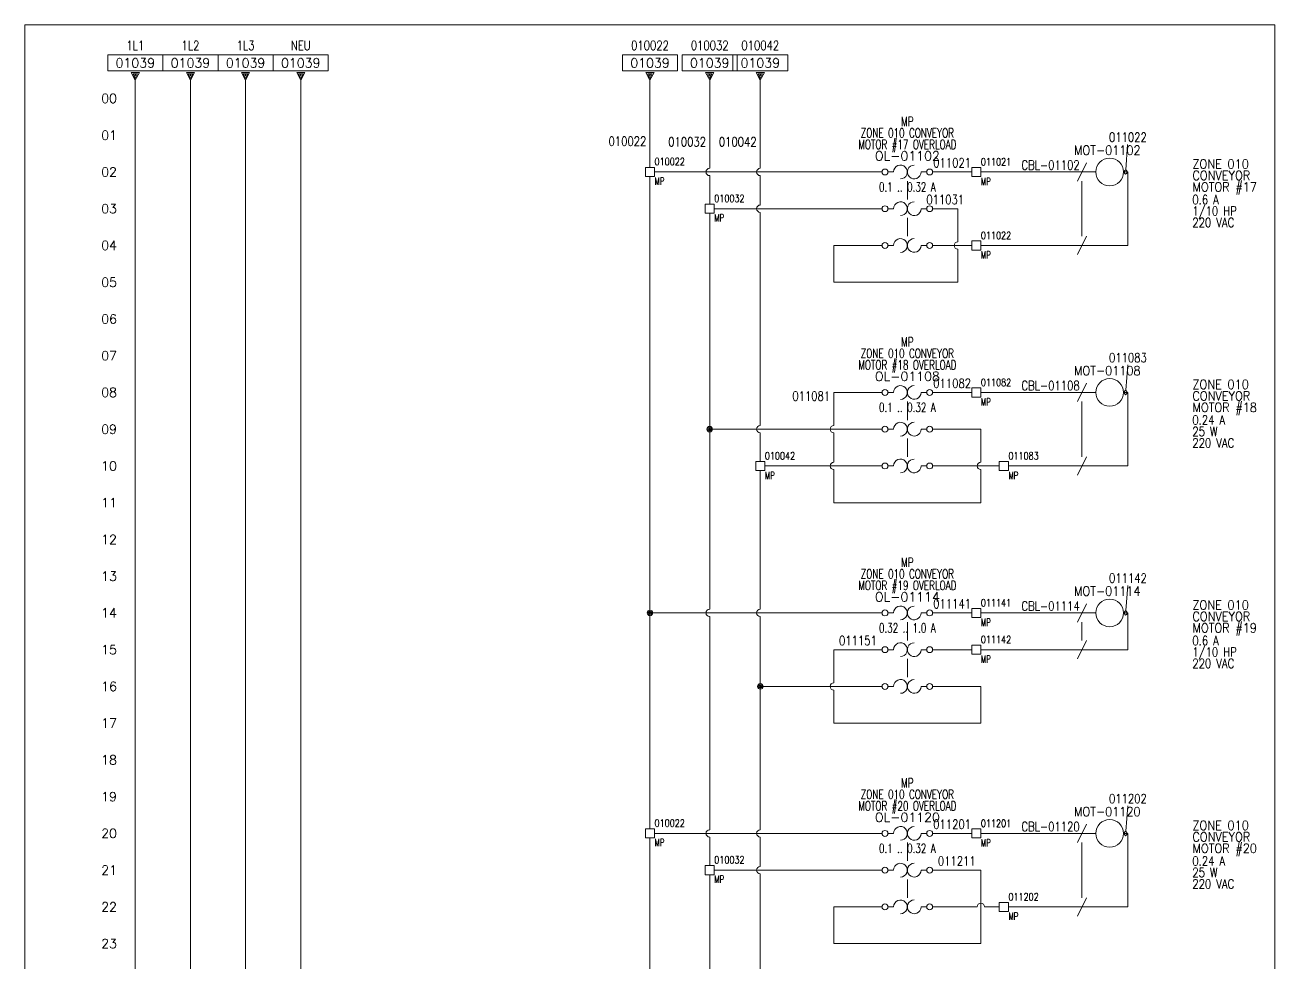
# Model space of a CAD drawing. Header units: inches. Extents: x 0 to 17, y 0 to 23.
# Drawn here: x 0 to 17, y 10.25 to 23 of the extents above; entities that cross this region are included whole.
import ezdxf
from ezdxf.enums import TextEntityAlignment as Align

# ---------------------------------------------------------------- set-up
doc = ezdxf.new("R2010")
doc.units = ezdxf.units.IN
doc.header["$MEASUREMENT"] = 0
doc.layers.get('0').update_dxf_attribs({"lineweight": 5})
for name, color, linetype, lineweight in [('DESC', 1, 'Continuous', 5), ('LINK', 7, 'Continuous', 5), ('LOC', 252, 'Continuous', 5), ('MISC', 2, 'Continuous', 5), ('SYMS', 7, 'Continuous', 5), ('TAGS', 2, 'Continuous', 5), ('Title_Block_Info', 2, 'Continuous', 5), ('WIRENO', 1, 'Continuous', 5), ('WIRES', 7, 'Continuous', 5), ('XREF', 1, 'Continuous', 5)]:
    doc.layers.add(name, color=color, linetype=linetype, lineweight=lineweight)
doc.layers.add('WIRENO_DEST', color=1, linetype='Continuous')
doc.styles.get("Standard").update_dxf_attribs({"font": 'romans.shx'})
doc.styles.add('WD', font='romans.shx')

# ---------------------------------------------------------------- blocks, each defined once
blk = doc.blocks.new('WD_MLRH')
at = {"color": 2, "style": 'WD'}
blk.add_attdef('RUNGFIRST', text='', height=0.125, dxfattribs=at).set_placement((-0.25, 0), align=Align.MIDDLE_RIGHT)
at = {"style": 'WD', "flags": 1}
for tag, p in [('RUNGHORV', (-0.25, -0.127)), ('RUNGINC', (-0.25, -0.163)), ('WIRE-START', (-0.25, -0.356)), ('WIREMODE', (-0.25, -0.281)), ('RUNGDIST', (-0.25, -0.2)), ('RUNGCNT', (-0.25, -0.237)), ('WIREFMT', (-0.25, -0.321)), ('WIRE-GSUF', (-0.25, -0.396)), ('PH3SPACE', (-0.25, -0.437))]:
    blk.add_attdef(tag, text='', height=0.025, dxfattribs=at).set_placement(p, align=Align.RIGHT)
blk = doc.blocks.new('HA2D2')
for p, q in [((0.375, 0.344), (-0.375, 0.344)), ((-0.375, 0.344), (-0.375, 0.125)), ((0.375, 0.125), (0.375, 0.344)), ((-0.375, 0.125), (0.375, 0.125)), ((0.055, 0.102), (-0.055, 0.102)), ((-0.055, 0.102), (0, 0)), ((0, 0.023), (-0.031, 0.086)), ((-0.031, 0.086), (0.031, 0.086)), ((0, 0.055), (-0.008, 0.07)), ((-0.008, 0.07), (0.008, 0.07)), ((0, 0), (0.055, 0.102)), ((0.031, 0.086), (0, 0.023)), ((0.008, 0.07), (0, 0.055))]:
    blk.add_line(p, q)
at = {"style": 'WD', "width": 0.8, "flags": 8}
for tag, p in [('DESC1', (0, 0.722)), ('WIRENO', (0, 0.534))]:
    blk.add_attdef(tag, text='', height=0.125, dxfattribs=at).set_placement(p, align=Align.TOP_CENTER)
at = {"style": 'WD'}
blk.add_attdef('XREF', text='', height=0.125, dxfattribs=at).set_placement((0, 0.172), align=Align.CENTER)
at = {"style": 'WD', "flags": 1}
for tag, p in [('X8TERM01', (0, 0)), ('SIGCODE', (0.088, 0.066))]:
    blk.add_attdef(tag, p, '', height=0.01, dxfattribs=at)
blk = doc.blocks.new('HOL11')
for p, q in [((-0.264, 0), (-0.188, 0)), ((0.188, 0), (0.264, 0))]:
    blk.add_line(p, q)
at = {"linetype": 'Continuous'}
for centre in [(-0.304, 0), (0.304, 0)]:
    blk.add_circle(centre, 0.04, dxfattribs=at)
for centre, start, end in [((-0.094, 0), 270.001, 180.002), ((0.094, 0), 90, 0.001)]:
    blk.add_arc(centre, 0.0938, start, end)
at = {"style": 'WD', "width": 0.7}
for tag, p in [('INST', (0, 0.795)), ('LOC', (0, 0.625)), ('DESC1', (0, 0.469)), ('DESC2', (0, 0.312)), ('RATING1', (0, -0.266))]:
    blk.add_attdef(tag, text='', height=0.125, dxfattribs=at).set_placement(p, align=Align.CENTER)
at = {"style": 'WD'}
blk.add_attdef('TAG1', text='', height=0.125, dxfattribs=at).set_placement((0, 0.156), align=Align.CENTER)
for tag, p, flags in [('X4TERM01', (-0.344, 0), 1), ('FAMILY', (0.205, 0.152), 9), ('X1TERM02', (0.344, 0), 1)]:
    blk.add_attdef(tag, p, '', height=0.01, dxfattribs=dict(at, flags=flags))
for tag, p in [('X2LINK', (0, 0.125)), ('X8LINK', (0, -0.125))]:
    blk.add_attdef(tag, p, '', height=0.01, dxfattribs=at)
at = {"linetype": 'Continuous', "style": 'WD', "flags": 9}
for tag, p in [('ASSYCODE', (0.219, 0.062)), ('MFG', (0.228, 0.089)), ('CAT', (0.23, 0.108))]:
    blk.add_attdef(tag, text='', height=0.01, dxfattribs=at).set_placement(p, align=Align.CENTER)
at = {"linetype": 'Continuous', "style": 'WD', "flags": 8}
blk.add_attdef('TERM01', text='', height=0.125, dxfattribs=at).set_placement((-0.406, -0.031), align=Align.TOP_RIGHT)
blk.add_attdef('TERM02', text='', height=0.125, dxfattribs=at).set_placement((0.406, -0.031), align=Align.TOP_LEFT)
blk = doc.blocks.new('HOL21')
for p, q in [((-0.264, 0), (-0.188, 0)), ((0.188, 0), (0.264, 0))]:
    blk.add_line(p, q)
at = {"linetype": 'Continuous'}
for centre in [(-0.304, 0), (0.304, 0)]:
    blk.add_circle(centre, 0.04, dxfattribs=at)
for centre, start, end in [((-0.094, 0), 270.001, 180.002), ((0.094, 0), 90, 0.001)]:
    blk.add_arc(centre, 0.0938, start, end)
at = {"style": 'WD', "width": 0.7}
for tag, p in [('INST', (0, 0.81)), ('LOC', (0, 0.641)), ('DESC1', (0, 0.484)), ('DESC2', (0, 0.328))]:
    blk.add_attdef(tag, text='', height=0.125, dxfattribs=at).set_placement(p, align=Align.CENTER)
at = {"style": 'WD'}
blk.add_attdef('TAG2', text='', height=0.125, dxfattribs=at).set_placement((0, 0.172), align=Align.CENTER)
for tag, p, flags in [('X4TERM01', (-0.344, 0), 1), ('FAMILY', (0.205, 0.152), 9), ('X1TERM02', (0.344, 0), 1)]:
    blk.add_attdef(tag, p, '', height=0.01, dxfattribs=dict(at, flags=flags))
for tag, p in [('X2LINK', (0, 0.125)), ('X8LINK', (0, -0.125))]:
    blk.add_attdef(tag, p, '', height=0.01, dxfattribs=at)
at = {"linetype": 'Continuous', "style": 'WD', "flags": 8}
blk.add_attdef('TERM01', text='', height=0.125, dxfattribs=at).set_placement((-0.406, -0.016), align=Align.TOP_RIGHT)
blk.add_attdef('TERM02', text='', height=0.125, dxfattribs=at).set_placement((0.406, -0.016), align=Align.TOP_LEFT)
blk = doc.blocks.new('HMO12')
blk.add_circle((0, 0), 0.188)
at = {"style": 'WD'}
for tag, width, p in [('INST', 0.7, (-0.026, 0.559)), ('LOC', 0.7, (-0.026, 0.39)), ('TAG1', 0.9, (-0.031, 0.234))]:
    blk.add_attdef(tag, text='', height=0.125, dxfattribs=dict(at, width=width)).set_placement(p, align=Align.CENTER)
at = {"style": 'WD', "flags": 9}
blk.add_attdef('FAMILY', text='', height=0.01, dxfattribs=at).set_placement((-0.005, 0.17), align=Align.CENTER)
at = {"style": 'WD'}
for tag, p, width in [('DESC1', (1.126, 0.046), 0.9), ('DESC2', (1.126, -0.11), 0.9), ('DESC3', (1.126, -0.266), 0.9), ('RATING1', (1.125, -0.438), 0.8), ('RATING2', (1.125, -0.594), 0.8), ('RATING3', (1.125, -0.75), 0.8), ('RATING4', (1.125, -0.906), 0.8)]:
    blk.add_attdef(tag, p, '', height=0.125, dxfattribs=dict(at, width=width))
at = {"style": 'WD', "flags": 1}
for tag, p in [('X4TERM01', (-0.188, 0)), ('X1TERM02', (0.188, 0)), ('X0TERM03', (0.133, -0.133))]:
    blk.add_attdef(tag, p, '', height=0.01, dxfattribs=at)
at = {"linetype": 'Continuous', "style": 'WD', "flags": 9}
blk.add_attdef('ASSYCODE', text='', height=0.01, dxfattribs=at).set_placement((0, 0.125), align=Align.CENTER)
at = {"linetype": 'Continuous', "style": 'WD', "flags": 1}
for tag, p in [('MFG', (0, 0.14)), ('CAT', (0, 0.159))]:
    blk.add_attdef(tag, text='', height=0.01, dxfattribs=at).set_placement(p, align=Align.MIDDLE)
at = {"linetype": 'Continuous', "style": 'WD'}
blk.add_attdef('TERM01', text='', height=0.125, dxfattribs=at).set_placement((-0.231, -0.035), align=Align.TOP_RIGHT)
for tag, p in [('TERM02', (0.231, -0.035)), ('TERM03', (0.062, -0.219))]:
    blk.add_attdef(tag, text='', height=0.125, dxfattribs=at).set_placement(p, align=Align.TOP_LEFT)
blk = doc.blocks.new('WDDOT')
for radius in [0.0375, 0.0234, 0.0116]:
    blk.add_circle((0, 0), radius)
blk = doc.blocks.new('HW01')
for p, q in [((0.062, 0.125), (-0.062, -0.125)), ((0.031, 0), (-0.031, 0))]:
    blk.add_line(p, q)
at = {"style": 'WD', "width": 0.7, "flags": 1}
for tag, p in [('INST', (0, 0.357)), ('LOC', (0, 0.188)), ('DESC1', (0, -0.456)), ('XREF', (0, -0.3)), ('DESC2', (0, -0.613))]:
    blk.add_attdef(tag, text='', height=0.125, dxfattribs=at).set_placement(p, align=Align.CENTER)
at = {"style": 'WD', "width": 0.8}
blk.add_attdef('TAG1', text='', height=0.125, dxfattribs=at).set_placement((-0.031, 0.031), align=Align.RIGHT)
at = {"style": 'WD', "flags": 1}
for tag, p in [('X4TERM01', (-0.031, 0)), ('X1TERM01', (0.031, 0))]:
    blk.add_attdef(tag, p, '', height=0.01, dxfattribs=at)
at = {"linetype": 'Continuous', "style": 'WD', "flags": 9}
blk.add_attdef('ASSYCODE', text='', height=0.01, dxfattribs=at).set_placement((0.029, 0.042), align=Align.CENTER)
at = {"style": 'WD'}
for tag, p in [('X2LINK', (0, 0.125)), ('X8LINK', (0, -0.125))]:
    blk.add_attdef(tag, p, '', height=0.01, dxfattribs=at)
at = {"style": 'WD', "flags": 9}
blk.add_attdef('FAMILY', text='', height=0.01, dxfattribs=at).set_placement((0.023, 0.118), align=Align.CENTER)
at = {"style": 'WD', "width": 0.8}
blk.add_attdef('RATING1', (0.094, 0.031), '', height=0.125, dxfattribs=at)
at = {"style": 'WD', "width": 0.8, "flags": 1}
blk.add_attdef('MFG', text='', height=0.0938, dxfattribs=at).set_placement((-0.125, -0.031), align=Align.TOP_RIGHT)
blk.add_attdef('CAT', text='', height=0.0938, dxfattribs=at).set_placement((0.031, -0.031), align=Align.TOP_LEFT)
blk = doc.blocks.new('HW02')
for p, q in [((0.062, 0.125), (-0.062, -0.125)), ((0.031, 0), (-0.031, 0))]:
    blk.add_line(p, q)
at = {"style": 'WD', "width": 0.7, "flags": 1}
for tag, p in [('INST', (0, 0.357)), ('LOC', (0, 0.188)), ('DESC1', (0, -0.456)), ('XREF', (0, -0.3)), ('DESC2', (0, -0.613))]:
    blk.add_attdef(tag, text='', height=0.125, dxfattribs=at).set_placement(p, align=Align.CENTER)
at = {"style": 'WD', "width": 0.8}
blk.add_attdef('TAG2', text='', height=0.125, dxfattribs=at).set_placement((-0.031, 0.031), align=Align.RIGHT)
at = {"style": 'WD', "flags": 1}
for tag, p in [('X4TERM01', (-0.031, 0)), ('X1TERM01', (0.031, 0))]:
    blk.add_attdef(tag, p, '', height=0.01, dxfattribs=at)
at = {"style": 'WD'}
for tag, p in [('X2LINK', (0, 0.125)), ('X8LINK', (0, -0.125))]:
    blk.add_attdef(tag, p, '', height=0.01, dxfattribs=at)
at = {"style": 'WD', "flags": 9}
blk.add_attdef('FAMILY', text='', height=0.01, dxfattribs=at).set_placement((0.023, 0.118), align=Align.CENTER)
at = {"style": 'WD', "width": 0.8}
blk.add_attdef('RATING1', (0.094, 0.031), '', height=0.125, dxfattribs=at)
blk = doc.blocks.new('VT0W01')
for p, q in [((-0.062, 0.062), (0.062, 0.062)), ((-0.062, -0.062), (-0.062, 0.062)), ((0.062, 0.062), (0.062, -0.062)), ((0.062, -0.062), (-0.062, -0.062))]:
    blk.add_line(p, q)
at = {"linetype": 'Continuous', "style": 'WD'}
for tag, p, width, flags in [('WIRENO', (0.062, 0.091), 0.8, 8), ('TAGSTRIP', (0.05, -0.282), 0.9, 8), ('CAT', (0.213, -0.406), 0.8, 1)]:
    blk.add_attdef(tag, p, '', height=0.1, dxfattribs=dict(at, width=width, flags=flags))
at = {"style": 'WD', "width": 0.7}
for tag, p in [('INST', (0.062, 0.208)), ('LOC', (0.062, -0.173))]:
    blk.add_attdef(tag, p, '', height=0.1, dxfattribs=at)
at = {"style": 'WD', "flags": 1}
for tag, p, height in [('X4TERM01', (-0.062, 0), 0.01), ('X4TERMDESC01', (-0.055, -0.023), 0.025), ('X2TERMDESC01', (-0.006, 0.029), 0.025), ('X2TERM01', (0, 0.062), 0.01), ('X1TERMDESC01', (0.039, -0.003), 0.025), ('X1TERM01', (0.062, 0), 0.01), ('X8TERM01', (0, -0.062), 0.01), ('X8TERMDESC01', (0, -0.054), 0.025)]:
    blk.add_attdef(tag, p, '', height=height, dxfattribs=at)
at = {"linetype": 'Continuous', "style": 'WD', "width": 0.8, "flags": 1}
blk.add_attdef('MFG', text='', height=0.1, dxfattribs=at).set_placement((0.088, -0.406), align=Align.RIGHT)
at = {"style": 'WD', "width": 0.7, "flags": 1}
blk.add_attdef('ASSYCODE', (0.062, -0.281), '', height=0.01, dxfattribs=at)
blk = doc.blocks.new('HT0W01')
for p, q in [((-0.062, 0.062), (0.062, 0.062)), ((-0.062, -0.062), (-0.062, 0.062)), ((0.062, 0.062), (0.062, -0.062)), ((0.062, -0.062), (-0.062, -0.062))]:
    blk.add_line(p, q)
at = {"linetype": 'Continuous', "style": 'WD'}
for tag, p, width, flags in [('WIRENO', (0.062, 0.087), 0.8, 8), ('TAGSTRIP', (0.05, -0.297), 0.9, 8), ('CAT', (0.213, -0.406), 0.8, 1)]:
    blk.add_attdef(tag, p, '', height=0.1, dxfattribs=dict(at, width=width, flags=flags))
at = {"style": 'WD', "width": 0.7}
for tag, p in [('INST', (0.062, 0.214)), ('LOC', (0.062, -0.178))]:
    blk.add_attdef(tag, p, '', height=0.1, dxfattribs=at)
at = {"style": 'WD', "flags": 1}
for tag, p, height in [('X4TERM01', (-0.062, 0), 0.01), ('X4TERMDESC01', (-0.055, -0.023), 0.025), ('X2TERMDESC01', (-0.006, 0.029), 0.025), ('X2TERM01', (0, 0.062), 0.01), ('X1TERMDESC01', (0.039, 0.007), 0.025), ('X1TERM01', (0.062, 0), 0.01), ('X8TERM01', (0, -0.062), 0.01), ('X8TERMDESC01', (0, -0.054), 0.025)]:
    blk.add_attdef(tag, p, '', height=height, dxfattribs=at)
at = {"linetype": 'Continuous', "style": 'WD', "width": 0.8, "flags": 1}
blk.add_attdef('MFG', text='', height=0.1, dxfattribs=at).set_placement((0.088, -0.406), align=Align.RIGHT)
at = {"style": 'WD', "width": 0.7, "flags": 1}
blk.add_attdef('ASSYCODE', (0.062, -0.281), '', height=0.01, dxfattribs=at)
blk = doc.blocks.new('WD_WNV')
at = {"linetype": 'Continuous', "style": 'WD', "width": 0.8}
blk.add_attdef('WIRENO', text='', height=0.125, dxfattribs=at).set_placement((-0.05, 0), align=Align.MIDDLE_RIGHT)
blk = doc.blocks.new('WD_WNH')
at = {"linetype": 'Continuous', "style": 'WD', "width": 0.8}
blk.add_attdef('WIRENO', text='', height=0.125, dxfattribs=at).set_placement((0, 0.0625), align=Align.CENTER)
blk = doc.blocks.new('TB_P')
at = {"color": 5, "linetype": 'Continuous'}
blk.add_lwpolyline([(0, 0), (17, 0), (17, 23), (0, 23)], close=True, dxfattribs=at)
at = {"color": 2, "linetype": 'Continuous', "style": 'WD', "flags": 1}
for tag, p in [('REV1_NO', (1.734, 3.29)), ('REV1_BY', (7.303, 3.29)), ('REV1_DATE', (9.562, 3.29)), ('REV2_NO', (1.734, 3.04)), ('REV2_BY', (7.303, 3.04)), ('REV2_DATE', (9.562, 3.04)), ('REV3_NO', (1.734, 2.79)), ('REV3_BY', (7.303, 2.79)), ('REV3_DATE', (9.562, 2.79)), ('REV4_NO', (1.734, 2.54)), ('REV4_BY', (7.303, 2.54)), ('REV4_DATE', (9.562, 2.54)), ('REV5_NO', (1.734, 2.29)), ('REV5_BY', (7.303, 2.29)), ('REV5_DATE', (9.562, 2.29)), ('REV6_NO', (1.734, 2.04)), ('REV6_BY', (7.303, 2.04)), ('REV6_DATE', (9.562, 2.04)), ('REV7_NO', (1.734, 1.79)), ('REV7_BY', (7.303, 1.79)), ('REV7_DATE', (9.562, 1.79)), ('REV8_NO', (1.734, 1.54)), ('REV8_BY', (7.303, 1.54)), ('REV8_DATE', (9.562, 1.54)), ('REV9_NO', (1.734, 1.29)), ('REV9_BY', (7.303, 1.29)), ('REV9_DATE', (9.562, 1.29))]:
    blk.add_attdef(tag, text='', height=0.15, dxfattribs=at).set_placement(p, align=Align.MIDDLE_CENTER)
for tag, p in [('REV1_CHANGE', (2.292, 3.29)), ('REV2_CHANGE', (2.292, 3.04)), ('REV3_CHANGE', (2.292, 2.79)), ('REV4_CHANGE', (2.292, 2.54)), ('REV5_CHANGE', (2.292, 2.29)), ('REV6_CHANGE', (2.292, 2.04)), ('REV7_CHANGE', (2.292, 1.79)), ('REV8_CHANGE', (2.292, 1.54)), ('REV9_CHANGE', (2.292, 1.29))]:
    blk.add_attdef(tag, text='', height=0.15, dxfattribs=at).set_placement(p, align=Align.MIDDLE_LEFT)
at = {"layer": 'Title_Block_Info', "ltscale": 0.1}
for tag, p in [('CUSTOMER', (6.842, 0.833)), ('JOB DESCRIPTION LINE', (6.842, 0.5)), ('DRAWING DESCRIPTION', (6.842, 0.167))]:
    blk.add_attdef(tag, text='', height=0.15, dxfattribs=at).set_placement(p, align=Align.MIDDLE_LEFT)
at = {"layer": 'Title_Block_Info', "ltscale": 0.1, "style": 'WD'}
for tag, p in [('JOB #', (12.752, 0.833)), ('SEC. NO.', (14.75, 0.833)), ('SHT. NO.', (16.312, 0.833)), ('NAME', (12.795, 0.5)), ('REV', (16.194, 0.5))]:
    blk.add_attdef(tag, text='', height=0.125, dxfattribs=at).set_placement(p, align=Align.MIDDLE_CENTER)
blk.add_attdef('DATE', text='', height=0.125, dxfattribs=at).set_placement((15.188, 0.5), align=Align.MIDDLE_RIGHT)
blk.add_attdef('FILE NUMBER', text='', height=0.125, dxfattribs=at).set_placement((12.591, 0.167), align=Align.MIDDLE_LEFT)

msp = doc.modelspace()

# ---------------------------------------------------------------- linework, layer by layer
at = {"layer": 'LINK'}
for points in [[(12, 20.875), (12, 20.625)], [(14.375, 20.875), (14.375, 20.125)], [(12, 20.375), (12, 20.125)], [(12, 17.875), (12, 17.625)], [(14.375, 17.875), (14.375, 17.125)], [(12, 17.375), (12, 17.125)], [(12, 14.875), (12, 14.625)], [(14.375, 14.875), (14.375, 14.625)], [(12, 14.375), (12, 14.125)], [(12, 11.875), (12, 11.625)], [(14.375, 11.875), (14.375, 11.125)], [(12, 11.375), (12, 11.125)]]:
    msp.add_lwpolyline(points, dxfattribs=at)
at = {"layer": 'WIRENO'}
for points in [[(14.996, 21.374), (14.971, 21.031), (14.954, 21.017), (14.952, 20.986), (14.966, 20.969), (14.983, 20.984), (14.985, 21.014), (14.978, 21.023)], [(14.997, 18.374), (14.971, 18.031), (14.955, 18.017), (14.952, 17.986), (14.967, 17.969), (14.983, 17.984), (14.986, 18.014), (14.978, 18.023)], [(14.997, 15.374), (14.971, 15.031), (14.955, 15.017), (14.952, 14.986), (14.967, 14.969), (14.983, 14.984), (14.986, 15.014), (14.978, 15.023)], [(14.997, 12.374), (14.971, 12.031), (14.955, 12.017), (14.952, 11.986), (14.967, 11.969), (14.983, 11.984), (14.986, 12.014), (14.978, 12.023)]]:
    msp.add_lwpolyline(points, dxfattribs=at)
at = {"layer": 'WIRES'}
for p, q in [((1.5, 22.25), (1.5, 2.25)), ((2.25, 22.25), (2.25, 2.25)), ((3, 22.25), (3, 2.25)), ((3.75, 22.25), (3.75, 2.25)), ((8.5, 22.25), (8.5, 21.062)), ((9.312, 22.25), (9.312, 21.05)), ((10, 22.25), (10, 21.05)), ((8.5, 20.938), (8.5, 12.062)), ((11.656, 21), (8.562, 21)), ((9.312, 20.95), (9.312, 20.562)), ((10, 20.95), (10, 20.55)), ((12.344, 21), (12.875, 21)), ((13, 21), (14.344, 21)), ((14.406, 21), (14.562, 21)), ((15, 21), (14.938, 21)), ((15, 20), (15, 21)), ((9.312, 20.438), (9.312, 15.05)), ((11.656, 20.5), (9.374, 20.5)), ((10, 20.45), (10, 17.55)), ((12.344, 20.5), (12.687, 20.5)), ((12.687, 20.5), (12.687, 20.05)), ((11, 19.5), (11, 20)), ((11, 20), (11.656, 20)), ((12.344, 20), (12.875, 20)), ((12.687, 19.95), (12.687, 19.5)), ((13, 20), (14.344, 20)), ((14.406, 20), (15, 20)), ((12.687, 19.5), (11, 19.5)), ((11, 17.55), (11, 18)), ((11, 18), (11.656, 18)), ((12.875, 18), (12.344, 18)), ((14.344, 18), (13, 18)), ((14.563, 18), (14.406, 18)), ((15, 18), (14.938, 18)), ((15, 17), (15, 18)), ((11.656, 17.5), (9.312, 17.5)), ((10, 17.45), (10, 17.062)), ((11, 17.05), (11, 17.45)), ((12.344, 17.5), (13, 17.5)), ((13, 17.5), (13, 17.05)), ((10, 16.938), (10, 15.05)), ((11.656, 17), (10.062, 17)), ((11, 16.5), (11, 16.95)), ((12.344, 17), (13.25, 17)), ((13, 16.95), (13, 16.5)), ((13.375, 17), (14.344, 17)), ((14.406, 17), (15, 17)), ((13, 16.5), (11, 16.5)), ((11.656, 15), (8.5, 15)), ((12.875, 15), (12.344, 15)), ((14.344, 15), (13, 15)), ((14.563, 15), (14.406, 15)), ((15, 15), (14.938, 15)), ((15, 14.5), (15, 15)), ((9.312, 14.95), (9.312, 12.05)), ((10, 14.95), (10, 12.05)), ((11, 14.05), (11, 14.5)), ((11, 14.5), (11.656, 14.5)), ((12.344, 14.5), (12.875, 14.5)), ((13, 14.5), (14.344, 14.5)), ((14.406, 14.5), (15, 14.5)), ((11.656, 14), (10, 14)), ((11, 13.5), (11, 13.95)), ((12.344, 14), (13, 14)), ((13, 14), (13, 13.5)), ((13, 13.5), (11, 13.5)), ((8.5, 11.938), (8.5, 2.25)), ((11.656, 12), (8.562, 12)), ((9.312, 11.95), (9.312, 11.562)), ((10, 11.95), (10, 11.55)), ((12.344, 12), (12.875, 12)), ((13, 12), (14.344, 12)), ((14.406, 12), (14.563, 12)), ((15, 12), (14.938, 12)), ((15, 11), (15, 12)), ((9.312, 11.438), (9.312, 6.05)), ((11.656, 11.5), (9.374, 11.5)), ((10, 11.45), (10, 8.55)), ((12.344, 11.5), (13, 11.5)), ((13, 11.5), (13, 10.5)), ((11, 10.5), (11, 11)), ((11, 11), (11.656, 11)), ((12.344, 11), (12.95, 11)), ((13.05, 11), (13.25, 11)), ((13.375, 11), (14.344, 11)), ((14.406, 11), (15, 11)), ((13, 10.5), (11, 10.5))]:
    msp.add_line(p, q, dxfattribs=at)
for centre, start, end in [((9.312, 21), 90, 270), ((10, 21), 90, 270), ((10, 20.5), 90, 270), ((12.687, 20), 90, 270), ((10, 17.5), 90, 270), ((11, 17.5), 90, 270), ((11, 17), 90, 270), ((13, 17), 90, 270), ((9.312, 15), 90, 270), ((10, 15), 90, 270), ((11, 14), 90, 270), ((9.312, 12), 90, 270), ((10, 12), 90, 270), ((10, 11.5), 90, 270), ((13, 11), 0, 180)]:
    msp.add_arc(centre, 0.05, start, end, dxfattribs=at)

# ---------------------------------------------------------------- block references
msp.add_blockref('TB_P', (0, 0))
msp.add_blockref('WD_MLRH', (1.5, 22)).add_auto_attribs({'RUNGFIRST': '00'})
at = {"layer": 'SYMS'}
ref = msp.add_blockref('HA2D2', (1.5, 22.25), dxfattribs=at)
ref.add_attrib('XREF', '01039', dxfattribs={"layer": 'XREF', "height": 0.125, "style": 'WD'}).set_placement((1.5, 22.422), align=Align.CENTER)
ref.add_attrib('WIRENO', '1L1', dxfattribs={"layer": 'WIRENO_DEST', "height": 0.125, "style": 'WD', "width": 0.8, "flags": 8}).set_placement((1.5, 22.784), align=Align.TOP_CENTER)
ref = msp.add_blockref('HA2D2', (2.25, 22.25), dxfattribs=at)
ref.add_attrib('XREF', '01039', dxfattribs={"layer": 'XREF', "height": 0.125, "style": 'WD'}).set_placement((2.25, 22.422), align=Align.CENTER)
ref.add_attrib('WIRENO', '1L2', dxfattribs={"layer": 'WIRENO_DEST', "height": 0.125, "style": 'WD', "width": 0.8, "flags": 8}).set_placement((2.25, 22.784), align=Align.TOP_CENTER)
ref = msp.add_blockref('HA2D2', (3, 22.25), dxfattribs=at)
ref.add_attrib('XREF', '01039', dxfattribs={"layer": 'XREF', "height": 0.125, "style": 'WD'}).set_placement((3, 22.422), align=Align.CENTER)
ref.add_attrib('WIRENO', '1L3', dxfattribs={"layer": 'WIRENO_DEST', "height": 0.125, "style": 'WD', "width": 0.8, "flags": 8}).set_placement((3, 22.784), align=Align.TOP_CENTER)
ref = msp.add_blockref('HA2D2', (3.75, 22.25), dxfattribs=at)
ref.add_attrib('XREF', '01039', dxfattribs={"layer": 'XREF', "height": 0.125, "style": 'WD'}).set_placement((3.75, 22.422), align=Align.CENTER)
ref.add_attrib('WIRENO', 'NEU', dxfattribs={"layer": 'WIRENO_DEST', "height": 0.125, "style": 'WD', "width": 0.8, "flags": 8}).set_placement((3.75, 22.784), align=Align.TOP_CENTER)
ref = msp.add_blockref('HA2D2', (8.5, 22.25), dxfattribs=at)
ref.add_attrib('XREF', '01039', dxfattribs={"layer": 'XREF', "height": 0.125, "style": 'WD'}).set_placement((8.5, 22.422), align=Align.CENTER)
ref.add_attrib('WIRENO', '010022', dxfattribs={"layer": 'WIRENO_DEST', "height": 0.125, "style": 'WD', "width": 0.8, "flags": 8}).set_placement((8.5, 22.784), align=Align.TOP_CENTER)
ref = msp.add_blockref('HA2D2', (9.312, 22.25), dxfattribs=at)
ref.add_attrib('XREF', '01039', dxfattribs={"layer": 'XREF', "height": 0.125, "style": 'WD'}).set_placement((9.312, 22.422), align=Align.CENTER)
ref.add_attrib('WIRENO', '010032', dxfattribs={"layer": 'WIRENO_DEST', "height": 0.125, "style": 'WD', "width": 0.8, "flags": 8}).set_placement((9.312, 22.784), align=Align.TOP_CENTER)
ref = msp.add_blockref('HA2D2', (10, 22.25), dxfattribs=at)
ref.add_attrib('XREF', '01039', dxfattribs={"layer": 'XREF', "height": 0.125, "style": 'WD'}).set_placement((10, 22.422), align=Align.CENTER)
ref.add_attrib('WIRENO', '010042', dxfattribs={"layer": 'WIRENO_DEST', "height": 0.125, "style": 'WD', "width": 0.8, "flags": 8}).set_placement((10, 22.784), align=Align.TOP_CENTER)
ref = msp.add_blockref('HOL11', (12, 21), dxfattribs=at)
ref.add_attrib('RATING1', '0.1 .. 0.32 A', dxfattribs={"layer": 'MISC', "height": 0.125, "style": 'WD', "width": 0.7}).set_placement((12, 20.734), align=Align.CENTER)
ref.add_attrib('TAG1', 'OL-01102', dxfattribs={"layer": 'TAGS', "height": 0.125, "style": 'WD'}).set_placement((12, 21.156), align=Align.CENTER)
ref.add_attrib('DESC1', 'ZONE 010 CONVEYOR', dxfattribs={"layer": 'DESC', "height": 0.125, "style": 'WD', "width": 0.7}).set_placement((12, 21.469), align=Align.CENTER)
ref.add_attrib('DESC2', 'MOTOR #17 OVERLOAD', dxfattribs={"layer": 'DESC', "height": 0.125, "style": 'WD', "width": 0.7}).set_placement((12, 21.312), align=Align.CENTER)
ref.add_attrib('LOC', 'MP', dxfattribs={"layer": 'LOC', "height": 0.125, "style": 'WD', "width": 0.7}).set_placement((12, 21.625), align=Align.CENTER)
ref = msp.add_blockref('HMO12', (14.751, 21), dxfattribs=at)
ref.add_attrib('TAG1', 'MOT-01102', dxfattribs={"layer": 'TAGS', "height": 0.125, "style": 'WD', "width": 0.9}).set_placement((14.719, 21.234), align=Align.CENTER)
ref.add_attrib('DESC2', 'CONVEYOR', (15.877, 20.89), dxfattribs={"layer": 'DESC', "height": 0.125, "style": 'WD', "width": 0.9})
ref.add_attrib('DESC1', 'ZONE 010', (15.877, 21.046), dxfattribs={"layer": 'DESC', "height": 0.125, "style": 'WD', "width": 0.9})
ref.add_attrib('RATING1', '0.6 A', (15.876, 20.562), dxfattribs={"layer": 'MISC', "height": 0.125, "style": 'WD', "width": 0.8})
ref.add_attrib('RATING2', '1/10 HP', (15.876, 20.406), dxfattribs={"layer": 'MISC', "height": 0.125, "style": 'WD', "width": 0.8})
ref.add_attrib('RATING3', '220 VAC', (15.876, 20.25), dxfattribs={"layer": 'MISC', "height": 0.125, "style": 'WD', "width": 0.8})
ref.add_attrib('DESC3', 'MOTOR #17', (15.877, 20.734), dxfattribs={"layer": 'DESC', "height": 0.125, "style": 'WD', "width": 0.9})
ref = msp.add_blockref('VT0W01', (8.5, 21), dxfattribs=at)
ref.add_attrib('WIRENO', '010022', (8.562, 21.091), dxfattribs={"layer": 'WIRENO', "linetype": 'Continuous', "height": 0.1, "style": 'WD', "width": 0.8, "flags": 8})
ref.add_attrib('LOC', 'MP', (8.562, 20.827), dxfattribs={"layer": 'LOC', "height": 0.1, "style": 'WD', "width": 0.7})
ref = msp.add_blockref('HT0W01', (12.938, 21), dxfattribs=at)
ref.add_attrib('WIRENO', '011021', (13, 21.087), dxfattribs={"layer": 'WIRENO', "linetype": 'Continuous', "height": 0.1, "style": 'WD', "width": 0.8, "flags": 8})
ref.add_attrib('LOC', 'MP', (13, 20.822), dxfattribs={"layer": 'LOC', "height": 0.1, "style": 'WD', "width": 0.7})
ref = msp.add_blockref('HW01', (14.375, 21), dxfattribs=at)
ref.add_attrib('TAG1', 'CBL-01102', dxfattribs={"layer": 'TAGS', "height": 0.125, "style": 'WD', "width": 0.8}).set_placement((14.344, 21.031), align=Align.RIGHT)
ref = msp.add_blockref('VT0W01', (9.312, 20.5), dxfattribs=at)
ref.add_attrib('WIRENO', '010032', (9.374, 20.591), dxfattribs={"layer": 'WIRENO', "linetype": 'Continuous', "height": 0.1, "style": 'WD', "width": 0.8, "flags": 8})
ref.add_attrib('LOC', 'MP', (9.374, 20.327), dxfattribs={"layer": 'LOC', "height": 0.1, "style": 'WD', "width": 0.7})
for name, p in [('HOL21', (12, 20.5)), ('HOL21', (12, 20)), ('HW02', (14.375, 20)), ('WDDOT', (9.312, 17.5)), ('HOL21', (12, 17.5)), ('HOL21', (12, 17)), ('HW02', (14.375, 17)), ('WDDOT', (8.5, 15)), ('HW02', (14.375, 14.5)), ('HOL21', (12, 14.5)), ('WDDOT', (10, 14)), ('HOL21', (12, 14)), ('HOL21', (12, 11.5)), ('HOL21', (12, 11)), ('HW02', (14.375, 11))]:
    msp.add_blockref(name, p, dxfattribs=at)
ref = msp.add_blockref('HT0W01', (12.938, 20), dxfattribs=at)
ref.add_attrib('WIRENO', '011022', (13, 20.087), dxfattribs={"layer": 'WIRENO', "linetype": 'Continuous', "height": 0.1, "style": 'WD', "width": 0.8, "flags": 8})
ref.add_attrib('LOC', 'MP', (13, 19.822), dxfattribs={"layer": 'LOC', "height": 0.1, "style": 'WD', "width": 0.7})
ref = msp.add_blockref('HOL11', (12, 18), dxfattribs=at)
ref.add_attrib('RATING1', '0.1 .. 0.32 A', dxfattribs={"layer": 'MISC', "height": 0.125, "style": 'WD', "width": 0.7}).set_placement((12, 17.734), align=Align.CENTER)
ref.add_attrib('TAG1', 'OL-01108', dxfattribs={"layer": 'TAGS', "height": 0.125, "style": 'WD'}).set_placement((12, 18.156), align=Align.CENTER)
ref.add_attrib('DESC1', 'ZONE 010 CONVEYOR', dxfattribs={"layer": 'DESC', "height": 0.125, "style": 'WD', "width": 0.7}).set_placement((12, 18.469), align=Align.CENTER)
ref.add_attrib('DESC2', 'MOTOR #18 OVERLOAD', dxfattribs={"layer": 'DESC', "height": 0.125, "style": 'WD', "width": 0.7}).set_placement((12, 18.312), align=Align.CENTER)
ref.add_attrib('LOC', 'MP', dxfattribs={"layer": 'LOC', "height": 0.125, "style": 'WD', "width": 0.7}).set_placement((12, 18.625), align=Align.CENTER)
ref = msp.add_blockref('HMO12', (14.751, 18), dxfattribs=at)
ref.add_attrib('TAG1', 'MOT-01108', dxfattribs={"layer": 'TAGS', "height": 0.125, "style": 'WD', "width": 0.9}).set_placement((14.719, 18.234), align=Align.CENTER)
ref.add_attrib('DESC2', 'CONVEYOR', (15.877, 17.89), dxfattribs={"layer": 'DESC', "height": 0.125, "style": 'WD', "width": 0.9})
ref.add_attrib('DESC1', 'ZONE 010', (15.877, 18.046), dxfattribs={"layer": 'DESC', "height": 0.125, "style": 'WD', "width": 0.9})
ref.add_attrib('RATING1', '0.24 A', (15.876, 17.562), dxfattribs={"layer": 'MISC', "height": 0.125, "style": 'WD', "width": 0.8})
ref.add_attrib('RATING2', '25 W', (15.876, 17.406), dxfattribs={"layer": 'MISC', "height": 0.125, "style": 'WD', "width": 0.8})
ref.add_attrib('RATING3', '220 VAC', (15.876, 17.25), dxfattribs={"layer": 'MISC', "height": 0.125, "style": 'WD', "width": 0.8})
ref.add_attrib('DESC3', 'MOTOR #18', (15.877, 17.734), dxfattribs={"layer": 'DESC', "height": 0.125, "style": 'WD', "width": 0.9})
ref = msp.add_blockref('HT0W01', (12.938, 18), dxfattribs=at)
ref.add_attrib('WIRENO', '011082', (13, 18.087), dxfattribs={"layer": 'WIRENO', "linetype": 'Continuous', "height": 0.1, "style": 'WD', "width": 0.8, "flags": 8})
ref.add_attrib('LOC', 'MP', (13, 17.822), dxfattribs={"layer": 'LOC', "height": 0.1, "style": 'WD', "width": 0.7})
ref = msp.add_blockref('HW01', (14.375, 18), dxfattribs=at)
ref.add_attrib('TAG1', 'CBL-01108', dxfattribs={"layer": 'TAGS', "height": 0.125, "style": 'WD', "width": 0.8}).set_placement((14.344, 18.031), align=Align.RIGHT)
ref = msp.add_blockref('HT0W01', (10, 17), dxfattribs=at)
ref.add_attrib('WIRENO', '010042', (10.062, 17.087), dxfattribs={"layer": 'WIRENO', "linetype": 'Continuous', "height": 0.1, "style": 'WD', "width": 0.8, "flags": 8})
ref.add_attrib('LOC', 'MP', (10.062, 16.822), dxfattribs={"layer": 'LOC', "height": 0.1, "style": 'WD', "width": 0.7})
ref = msp.add_blockref('HT0W01', (13.312, 17), dxfattribs=at)
ref.add_attrib('WIRENO', '011083', (13.375, 17.087), dxfattribs={"layer": 'WIRENO', "linetype": 'Continuous', "height": 0.1, "style": 'WD', "width": 0.8, "flags": 8})
ref.add_attrib('LOC', 'MP', (13.375, 16.822), dxfattribs={"layer": 'LOC', "height": 0.1, "style": 'WD', "width": 0.7})
ref = msp.add_blockref('HOL11', (12, 15), dxfattribs=at)
ref.add_attrib('RATING1', '0.32 .. 1.0 A', dxfattribs={"layer": 'MISC', "height": 0.125, "style": 'WD', "width": 0.7}).set_placement((12, 14.734), align=Align.CENTER)
ref.add_attrib('TAG1', 'OL-01114', dxfattribs={"layer": 'TAGS', "height": 0.125, "style": 'WD'}).set_placement((12, 15.156), align=Align.CENTER)
ref.add_attrib('DESC1', 'ZONE 010 CONVEYOR', dxfattribs={"layer": 'DESC', "height": 0.125, "style": 'WD', "width": 0.7}).set_placement((12, 15.469), align=Align.CENTER)
ref.add_attrib('DESC2', 'MOTOR #19 OVERLOAD', dxfattribs={"layer": 'DESC', "height": 0.125, "style": 'WD', "width": 0.7}).set_placement((12, 15.312), align=Align.CENTER)
ref.add_attrib('LOC', 'MP', dxfattribs={"layer": 'LOC', "height": 0.125, "style": 'WD', "width": 0.7}).set_placement((12, 15.625), align=Align.CENTER)
ref = msp.add_blockref('HMO12', (14.751, 15), dxfattribs=at)
ref.add_attrib('TAG1', 'MOT-01114', dxfattribs={"layer": 'TAGS', "height": 0.125, "style": 'WD', "width": 0.9}).set_placement((14.719, 15.234), align=Align.CENTER)
ref.add_attrib('DESC2', 'CONVEYOR', (15.877, 14.89), dxfattribs={"layer": 'DESC', "height": 0.125, "style": 'WD', "width": 0.9})
ref.add_attrib('DESC1', 'ZONE 010', (15.877, 15.046), dxfattribs={"layer": 'DESC', "height": 0.125, "style": 'WD', "width": 0.9})
ref.add_attrib('RATING1', '0.6 A', (15.876, 14.562), dxfattribs={"layer": 'MISC', "height": 0.125, "style": 'WD', "width": 0.8})
ref.add_attrib('RATING2', '1/10 HP', (15.876, 14.406), dxfattribs={"layer": 'MISC', "height": 0.125, "style": 'WD', "width": 0.8})
ref.add_attrib('RATING3', '220 VAC', (15.876, 14.25), dxfattribs={"layer": 'MISC', "height": 0.125, "style": 'WD', "width": 0.8})
ref.add_attrib('DESC3', 'MOTOR #19', (15.877, 14.734), dxfattribs={"layer": 'DESC', "height": 0.125, "style": 'WD', "width": 0.9})
ref = msp.add_blockref('HT0W01', (12.938, 15), dxfattribs=at)
ref.add_attrib('WIRENO', '011141', (13, 15.087), dxfattribs={"layer": 'WIRENO', "linetype": 'Continuous', "height": 0.1, "style": 'WD', "width": 0.8, "flags": 8})
ref.add_attrib('LOC', 'MP', (13, 14.822), dxfattribs={"layer": 'LOC', "height": 0.1, "style": 'WD', "width": 0.7})
ref = msp.add_blockref('HW01', (14.375, 15), dxfattribs=at)
ref.add_attrib('TAG1', 'CBL-01114', dxfattribs={"layer": 'TAGS', "height": 0.125, "style": 'WD', "width": 0.8}).set_placement((14.344, 15.031), align=Align.RIGHT)
ref = msp.add_blockref('HT0W01', (12.938, 14.5), dxfattribs=at)
ref.add_attrib('WIRENO', '011142', (13, 14.587), dxfattribs={"layer": 'WIRENO', "linetype": 'Continuous', "height": 0.1, "style": 'WD', "width": 0.8, "flags": 8})
ref.add_attrib('LOC', 'MP', (13, 14.322), dxfattribs={"layer": 'LOC', "height": 0.1, "style": 'WD', "width": 0.7})
ref = msp.add_blockref('HOL11', (12, 12), dxfattribs=at)
ref.add_attrib('RATING1', '0.1 .. 0.32 A', dxfattribs={"layer": 'MISC', "height": 0.125, "style": 'WD', "width": 0.7}).set_placement((12, 11.734), align=Align.CENTER)
ref.add_attrib('TAG1', 'OL-01120', dxfattribs={"layer": 'TAGS', "height": 0.125, "style": 'WD'}).set_placement((12, 12.156), align=Align.CENTER)
ref.add_attrib('DESC1', 'ZONE 010 CONVEYOR', dxfattribs={"layer": 'DESC', "height": 0.125, "style": 'WD', "width": 0.7}).set_placement((12, 12.469), align=Align.CENTER)
ref.add_attrib('DESC2', 'MOTOR #20 OVERLOAD', dxfattribs={"layer": 'DESC', "height": 0.125, "style": 'WD', "width": 0.7}).set_placement((12, 12.312), align=Align.CENTER)
ref.add_attrib('LOC', 'MP', dxfattribs={"layer": 'LOC', "height": 0.125, "style": 'WD', "width": 0.7}).set_placement((12, 12.625), align=Align.CENTER)
ref = msp.add_blockref('HMO12', (14.751, 12), dxfattribs=at)
ref.add_attrib('TAG1', 'MOT-01120', dxfattribs={"layer": 'TAGS', "height": 0.125, "style": 'WD', "width": 0.9}).set_placement((14.719, 12.234), align=Align.CENTER)
ref.add_attrib('DESC2', 'CONVEYOR', (15.877, 11.89), dxfattribs={"layer": 'DESC', "height": 0.125, "style": 'WD', "width": 0.9})
ref.add_attrib('DESC1', 'ZONE 010', (15.877, 12.046), dxfattribs={"layer": 'DESC', "height": 0.125, "style": 'WD', "width": 0.9})
ref.add_attrib('RATING1', '0.24 A', (15.876, 11.562), dxfattribs={"layer": 'MISC', "height": 0.125, "style": 'WD', "width": 0.8})
ref.add_attrib('RATING2', '25 W', (15.876, 11.406), dxfattribs={"layer": 'MISC', "height": 0.125, "style": 'WD', "width": 0.8})
ref.add_attrib('RATING3', '220 VAC', (15.876, 11.25), dxfattribs={"layer": 'MISC', "height": 0.125, "style": 'WD', "width": 0.8})
ref.add_attrib('DESC3', 'MOTOR #20', (15.877, 11.734), dxfattribs={"layer": 'DESC', "height": 0.125, "style": 'WD', "width": 0.9})
ref = msp.add_blockref('VT0W01', (8.5, 12), dxfattribs=at)
ref.add_attrib('WIRENO', '010022', (8.562, 12.091), dxfattribs={"layer": 'WIRENO', "linetype": 'Continuous', "height": 0.1, "style": 'WD', "width": 0.8, "flags": 8})
ref.add_attrib('LOC', 'MP', (8.562, 11.827), dxfattribs={"layer": 'LOC', "height": 0.1, "style": 'WD', "width": 0.7})
ref = msp.add_blockref('HT0W01', (12.938, 12), dxfattribs=at)
ref.add_attrib('WIRENO', '011201', (13, 12.087), dxfattribs={"layer": 'WIRENO', "linetype": 'Continuous', "height": 0.1, "style": 'WD', "width": 0.8, "flags": 8})
ref.add_attrib('LOC', 'MP', (13, 11.822), dxfattribs={"layer": 'LOC', "height": 0.1, "style": 'WD', "width": 0.7})
ref = msp.add_blockref('HW01', (14.375, 12), dxfattribs=at)
ref.add_attrib('TAG1', 'CBL-01120', dxfattribs={"layer": 'TAGS', "height": 0.125, "style": 'WD', "width": 0.8}).set_placement((14.344, 12.031), align=Align.RIGHT)
ref = msp.add_blockref('VT0W01', (9.312, 11.5), dxfattribs=at)
ref.add_attrib('WIRENO', '010032', (9.374, 11.591), dxfattribs={"layer": 'WIRENO', "linetype": 'Continuous', "height": 0.1, "style": 'WD', "width": 0.8, "flags": 8})
ref.add_attrib('LOC', 'MP', (9.374, 11.327), dxfattribs={"layer": 'LOC', "height": 0.1, "style": 'WD', "width": 0.7})
ref = msp.add_blockref('HT0W01', (13.312, 11), dxfattribs=at)
ref.add_attrib('WIRENO', '011202', (13.375, 11.087), dxfattribs={"layer": 'WIRENO', "linetype": 'Continuous', "height": 0.1, "style": 'WD', "width": 0.8, "flags": 8})
ref.add_attrib('LOC', 'MP', (13.375, 10.822), dxfattribs={"layer": 'LOC', "height": 0.1, "style": 'WD', "width": 0.7})
at = {"layer": 'WIRENO'}
ref = msp.add_blockref('WD_WNV', (8.5, 21.419), dxfattribs=at)
ref.add_attrib('WIRENO', '010022', dxfattribs={"linetype": 'Continuous', "height": 0.125, "style": 'WD', "width": 0.8}).set_placement((8.45, 21.419), align=Align.MIDDLE_RIGHT)
ref = msp.add_blockref('WD_WNV', (9.312, 21.41), dxfattribs=at)
ref.add_attrib('WIRENO', '010032', dxfattribs={"linetype": 'Continuous', "height": 0.125, "style": 'WD', "width": 0.8}).set_placement((9.262, 21.41), align=Align.MIDDLE_RIGHT)
ref = msp.add_blockref('WD_WNV', (10, 21.41), dxfattribs=at)
ref.add_attrib('WIRENO', '010042', dxfattribs={"linetype": 'Continuous', "height": 0.125, "style": 'WD', "width": 0.8}).set_placement((9.95, 21.41), align=Align.MIDDLE_RIGHT)
ref = msp.add_blockref('WD_WNH', (14.969, 21), dxfattribs=at)
ref.add_attrib('WIRENO', '011022', dxfattribs={"linetype": 'Continuous', "height": 0.125, "style": 'WD', "width": 0.8}).set_placement((14.999, 21.411), align=Align.CENTER)
ref = msp.add_blockref('WD_WNH', (12.609, 21), dxfattribs=at)
ref.add_attrib('WIRENO', '011021', dxfattribs={"linetype": 'Continuous', "height": 0.125, "style": 'WD', "width": 0.8}).set_placement((12.609, 21.062), align=Align.CENTER)
ref = msp.add_blockref('WD_WNH', (12.515, 20.5), dxfattribs=at)
ref.add_attrib('WIRENO', '011031', dxfattribs={"linetype": 'Continuous', "height": 0.125, "style": 'WD', "width": 0.8}).set_placement((12.515, 20.562), align=Align.CENTER)
ref = msp.add_blockref('WD_WNH', (14.969, 18), dxfattribs=at)
ref.add_attrib('WIRENO', '011083', dxfattribs={"linetype": 'Continuous', "height": 0.125, "style": 'WD', "width": 0.8}).set_placement((15, 18.411), align=Align.CENTER)
ref = msp.add_blockref('WD_WNH', (12.609, 18), dxfattribs=at)
ref.add_attrib('WIRENO', '011082', dxfattribs={"linetype": 'Continuous', "height": 0.125, "style": 'WD', "width": 0.8}).set_placement((12.609, 18.062), align=Align.CENTER)
ref = msp.add_blockref('WD_WNV', (11, 17.95), dxfattribs=at)
ref.add_attrib('WIRENO', '011081', dxfattribs={"linetype": 'Continuous', "height": 0.125, "style": 'WD', "width": 0.8}).set_placement((10.95, 17.95), align=Align.MIDDLE_RIGHT)
ref = msp.add_blockref('WD_WNH', (14.969, 15), dxfattribs=at)
ref.add_attrib('WIRENO', '011142', dxfattribs={"linetype": 'Continuous', "height": 0.125, "style": 'WD', "width": 0.8}).set_placement((15, 15.411), align=Align.CENTER)
ref = msp.add_blockref('WD_WNH', (12.609, 15), dxfattribs=at)
ref.add_attrib('WIRENO', '011141', dxfattribs={"linetype": 'Continuous', "height": 0.125, "style": 'WD', "width": 0.8}).set_placement((12.609, 15.062), align=Align.CENTER)
ref = msp.add_blockref('WD_WNH', (11.328, 14.5), dxfattribs=at)
ref.add_attrib('WIRENO', '011151', dxfattribs={"linetype": 'Continuous', "height": 0.125, "style": 'WD', "width": 0.8}).set_placement((11.328, 14.562), align=Align.CENTER)
ref = msp.add_blockref('WD_WNH', (14.969, 12), dxfattribs=at)
ref.add_attrib('WIRENO', '011202', dxfattribs={"linetype": 'Continuous', "height": 0.125, "style": 'WD', "width": 0.8}).set_placement((15, 12.411), align=Align.CENTER)
ref = msp.add_blockref('WD_WNH', (12.609, 12), dxfattribs=at)
ref.add_attrib('WIRENO', '011201', dxfattribs={"linetype": 'Continuous', "height": 0.125, "style": 'WD', "width": 0.8}).set_placement((12.609, 12.062), align=Align.CENTER)
ref = msp.add_blockref('WD_WNH', (12.672, 11.5), dxfattribs=at)
ref.add_attrib('WIRENO', '011211', dxfattribs={"linetype": 'Continuous', "height": 0.125, "style": 'WD', "width": 0.8}).set_placement((12.672, 11.562), align=Align.CENTER)

# ---------------------------------------------------------------- texts
at = {"color": 2, "style": 'WD'}
for s, p in [('01', (1.25, 21.5)), ('02', (1.25, 21)), ('03', (1.25, 20.5)), ('04', (1.25, 20)), ('05', (1.25, 19.5)), ('06', (1.25, 19)), ('07', (1.25, 18.5)), ('08', (1.25, 18)), ('09', (1.25, 17.5)), ('10', (1.25, 17)), ('11', (1.25, 16.5)), ('12', (1.25, 16)), ('13', (1.25, 15.5)), ('14', (1.25, 15)), ('15', (1.25, 14.5)), ('16', (1.25, 14)), ('17', (1.25, 13.5)), ('18', (1.25, 13)), ('19', (1.25, 12.5)), ('20', (1.25, 12)), ('21', (1.25, 11.5)), ('22', (1.25, 11)), ('23', (1.25, 10.5))]:
    msp.add_text(s, height=0.125, dxfattribs=at).set_placement(p, align=Align.MIDDLE_RIGHT)

doc.saveas('drawing.dxf')
